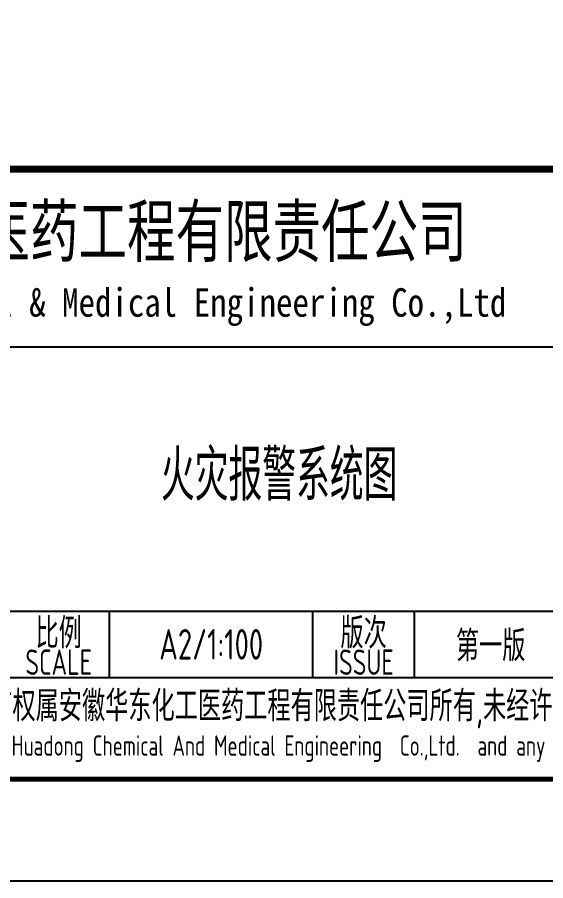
# Model space of a CAD drawing. Extents: x 6250600 to 6678662, y -692028 to -290561.
# Drawn here: x 6660803 to 6666002, y -371927 to -363434 of the extents above; entities that cross this region are included whole.
import ezdxf
from ezdxf.enums import TextEntityAlignment as Align

# ---------------------------------------------------------------- set-up
doc = ezdxf.new("R2010")
doc.units = 0
doc.header["$LTSCALE"] = 1000
doc.header["$MEASUREMENT"] = 0
doc.layers.get('0').update_dxf_attribs({"linetype": 'CONTINUOUS'})
doc.layers.add('PUB_TITLE', color=4, linetype='CONTINUOUS')
doc.styles.add('AHD', font='sceie.shx', dxfattribs={"width": 0.7, "bigfont": 'sceic.shx'})
doc.styles.add('ECEC_TQ_S', font='')
doc.styles.get('ECEC_TQ_S').set_extended_font_data('SimSun')

msp = doc.modelspace()

# ---------------------------------------------------------------- linework, layer by layer
for p, q in [((6655210.4, -366677.3), (6673210.4, -366677.3)), ((6655210.4, -369277.3), (6673210.4, -369277.3)), ((6661710.4, -369927.3), (6661710.4, -369277.3)), ((6663710.4, -369927.3), (6663710.4, -369277.3)), ((6664710.4, -369927.3), (6664710.4, -369277.3)), ((6655210.4, -369927.3), (6673210.4, -369927.3)), ((6655210.4, -370927.3), (6673210.4, -370927.3))]:
    msp.add_line(p, q)
msp.add_lwpolyline([(6673210.4, -364927.3, 70, 70, 0), (6655210.4, -364927.3, 70, 70, 0), (6655210.4, -370927.3, 0, 0, 0)], format="xyseb")
at = {"layer": 'PUB_TITLE', "linetype": 'Continuous'}
msp.add_lwpolyline([(6614810.4, -371927.3), (6674210.4, -371927.3), (6674210.4, -329927.3), (6614810.4, -329927.3)], close=True, dxfattribs=at)
at = {"layer": 'PUB_TITLE', "const_width": 50}
msp.add_lwpolyline([(6617310.4, -370927.3), (6673210.4, -370927.3), (6673210.4, -330927.3), (6617310.4, -330927.3)], close=True, dxfattribs=at)

# ---------------------------------------------------------------- texts
for s, height, style, width, p in [('安徽华东化工医药工程有限责任公司', 500, 'ECEC_TQ_S', 0.7, (6661405.3, -365527.3)), ('安徽华东化工医药工程有限责任公司', 500, 'ECEC_TQ_S', 0.7, (6661405.3, -365527.3)), ('Anhui Huadong Chemical & Medical Engineering Co.,Ltd', 280, 'ECEC_TQ_S', 0.85, (6661405.3, -366277.3)), ('Anhui Huadong Chemical & Medical Engineering Co.,Ltd', 280, 'ECEC_TQ_S', 0.85, (6661405.3, -366277.3)), ('火灾报警系统图', 500, 'AHD', 0.7, (6663379.2, -367911.3)), ('比例', 300, 'AHD', 0.8, (6661210.4, -369477.3)), ('比例', 300, 'AHD', 0.8, (6661210.4, -369477.3)), ('版次', 300, 'AHD', 0.8, (6664210.4, -369477.3)), ('版次', 300, 'AHD', 0.8, (6664210.4, -369477.3)), ('SCALE', 250, 'AHD', 0.8, (6661210.4, -369777.3)), ('SCALE', 250, 'AHD', 0.8, (6661210.4, -369777.3)), ('ISSUE', 250, 'AHD', 0.8, (6664210.4, -369777.3)), ('ISSUE', 250, 'AHD', 0.8, (6664210.4, -369777.3)), ('本文件专有权属安徽华东化工医药工程有限责任公司所有,未经许可不得复制或转让给第三方', 300, 'AHD', 0.8, (6664210.4, -370227.3)), ('本文件专有权属安徽华东化工医药工程有限责任公司所有,未经许可不得复制或转让给第三方', 300, 'AHD', 0.8, (6664210.4, -370227.3)), ('The proprietary right of this document belongs to Anhui Huadong Chemical And Medical Engineering  Co.,Ltd.  and any replication or transfer to the 3rd. side is forbidden without its permission. ', 200, 'AHD', 0.8, (6664210.4, -370627.3)), ('The proprietary right of this document belongs to Anhui Huadong Chemical And Medical Engineering  Co.,Ltd.  and any replication or transfer to the 3rd. side is forbidden without its permission. ', 200, 'AHD', 0.8, (6664210.4, -370627.3))]:
    msp.add_text(s, height=height, dxfattribs=dict(style=style, width=width)).set_placement(p, align=Align.MIDDLE)
at = {"style": 'AHD', "width": 0.8}
for tag, text, p in [('A2/1:100', '1:100', (6662710.4, -369602.3)), ('第一版', '0', (6665460.4, -369602.3))]:
    msp.add_attdef(tag, text=text, height=300, dxfattribs=at).set_placement(p, align=Align.MIDDLE)

doc.saveas('drawing.dxf')
